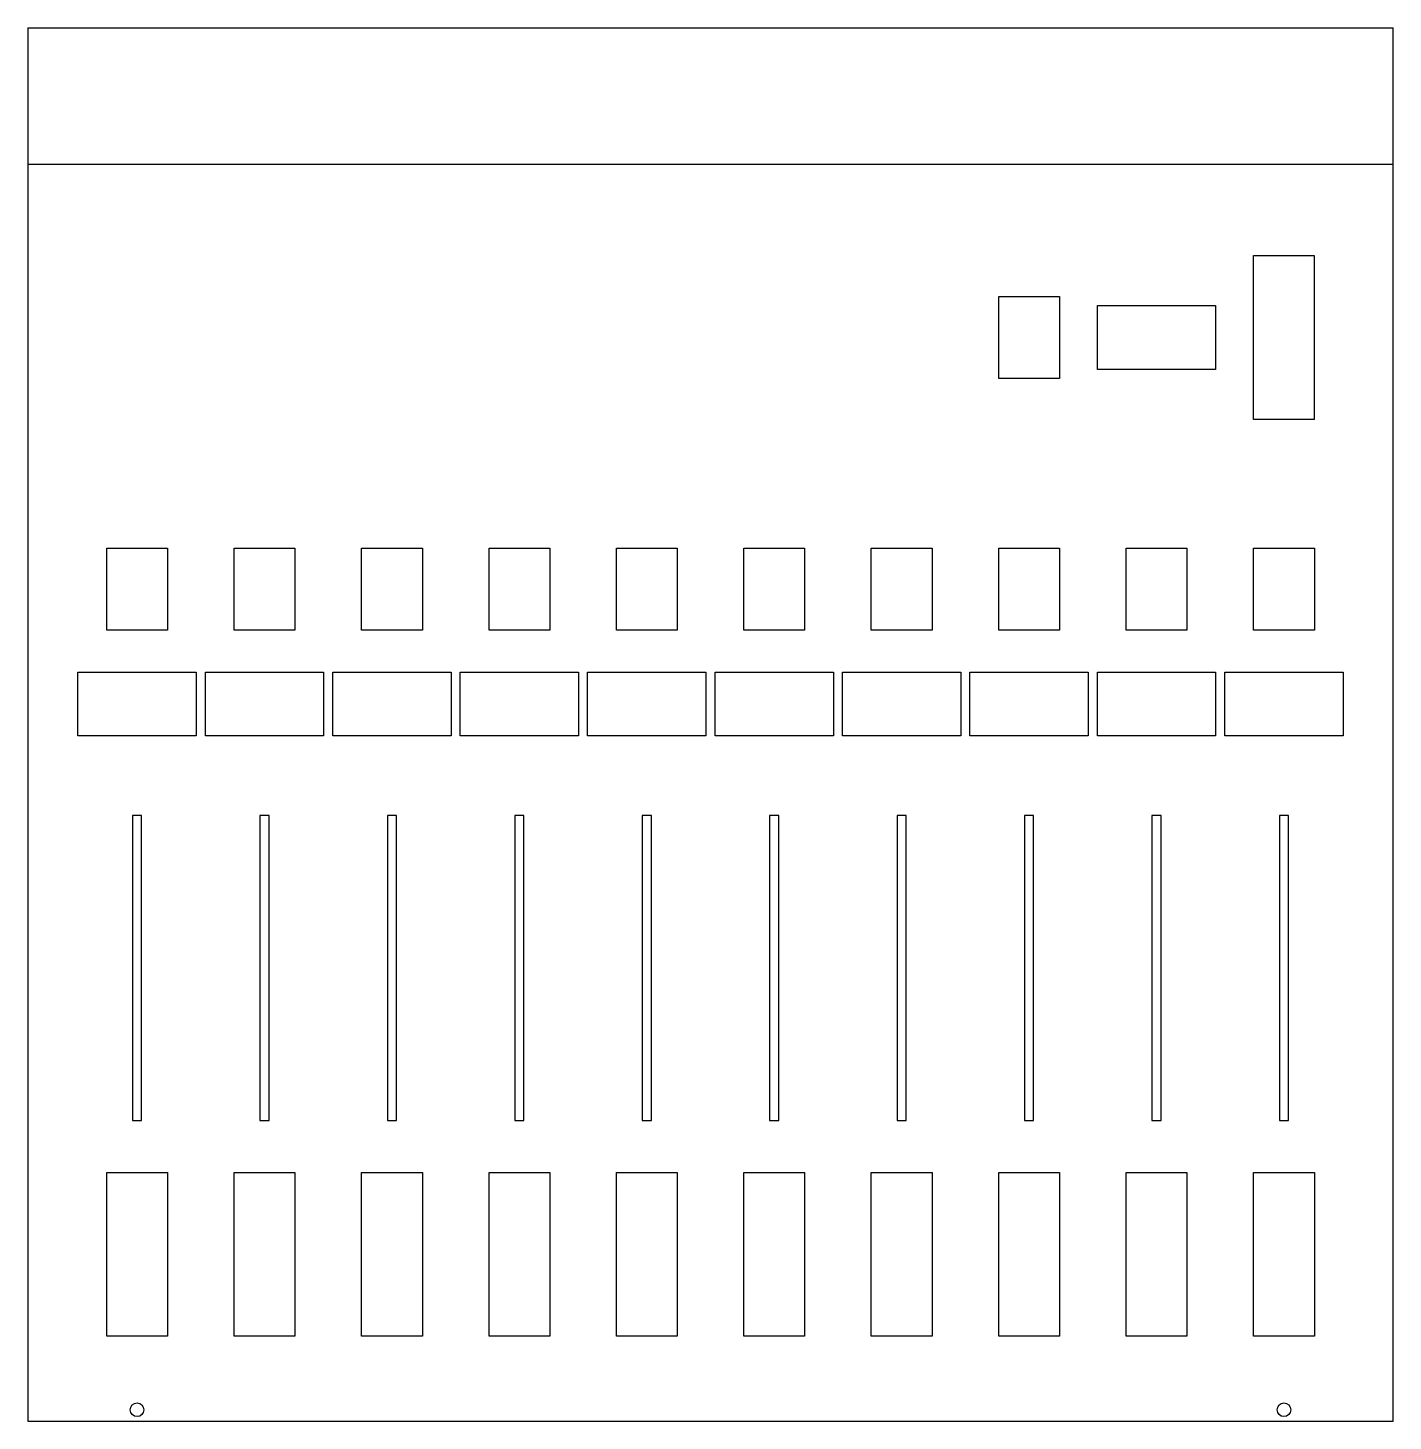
# Model space of a CAD drawing. Header units: millimetres. Extents: x -10 to 290, y -10 to 296.
import ezdxf

# ---------------------------------------------------------------- set-up
doc = ezdxf.new("R2010")
doc.units = ezdxf.units.MM

msp = doc.modelspace()

# ---------------------------------------------------------------- linework, layer by layer
at = {"color": 7, "linetype": 'Continuous', "lineweight": 25}
for p, q in [((-10, 296), (-10, -10)), ((-10, 296), (290, 296)), ((290, -10), (290, 296)), ((290, 266), (-10, 266)), ((259.325, 210), (259.325, 246)), ((259.325, 246), (272.675, 246)), ((272.675, 246), (272.675, 210)), ((203.325, 219), (203.325, 237)), ((203.325, 237), (216.675, 237)), ((216.675, 237), (216.675, 219)), ((225, 235), (251, 235)), ((225, 221), (225, 235)), ((251, 235), (251, 221)), ((251, 221), (225, 221)), ((216.675, 219), (203.325, 219)), ((272.675, 210), (259.325, 210)), ((7.335, 163.725), (7.335, 181.725)), ((7.335, 181.725), (20.685, 181.725)), ((20.685, 181.725), (20.685, 163.725)), ((35.335, 163.725), (35.335, 181.725)), ((35.335, 181.725), (48.685, 181.725)), ((48.685, 181.725), (48.685, 163.725)), ((63.335, 163.725), (63.335, 181.725)), ((63.335, 181.725), (76.685, 181.725)), ((76.685, 181.725), (76.685, 163.725)), ((91.335, 163.725), (91.335, 181.725)), ((91.335, 181.725), (104.685, 181.725)), ((104.685, 181.725), (104.685, 163.725)), ((119.335, 163.725), (119.335, 181.725)), ((119.335, 181.725), (132.685, 181.725)), ((132.685, 181.725), (132.685, 163.725)), ((147.335, 163.725), (147.335, 181.725)), ((147.335, 181.725), (160.685, 181.725)), ((160.685, 181.725), (160.685, 163.725)), ((175.335, 163.725), (175.335, 181.725)), ((175.335, 181.725), (188.685, 181.725)), ((188.685, 181.725), (188.685, 163.725)), ((203.335, 163.725), (203.335, 181.725)), ((203.335, 181.725), (216.685, 181.725)), ((216.685, 181.725), (216.685, 163.725)), ((231.335, 163.725), (231.335, 181.725)), ((231.335, 181.725), (244.685, 181.725)), ((244.685, 181.725), (244.685, 163.725)), ((259.335, 163.725), (259.335, 181.725)), ((259.335, 181.725), (272.685, 181.725)), ((272.685, 181.725), (272.685, 163.725)), ((20.685, 163.725), (7.335, 163.725)), ((48.685, 163.725), (35.335, 163.725)), ((76.685, 163.725), (63.335, 163.725)), ((104.685, 163.725), (91.335, 163.725)), ((132.685, 163.725), (119.335, 163.725)), ((160.685, 163.725), (147.335, 163.725)), ((188.685, 163.725), (175.335, 163.725)), ((216.685, 163.725), (203.335, 163.725)), ((244.685, 163.725), (231.335, 163.725)), ((272.685, 163.725), (259.335, 163.725)), ((1, 140.5), (1, 154.5)), ((1, 154.5), (27, 154.5)), ((27, 154.5), (27, 140.5)), ((29, 140.5), (29, 154.5)), ((29, 154.5), (55, 154.5)), ((55, 154.5), (55, 140.5)), ((57, 140.5), (57, 154.5)), ((57, 154.5), (83, 154.5)), ((83, 154.5), (83, 140.5)), ((85, 140.5), (85, 154.5)), ((85, 154.5), (111, 154.5)), ((111, 154.5), (111, 140.5)), ((113, 140.5), (113, 154.5)), ((113, 154.5), (139, 154.5)), ((139, 154.5), (139, 140.5)), ((141, 140.5), (141, 154.5)), ((141, 154.5), (167, 154.5)), ((167, 154.5), (167, 140.5)), ((169, 140.5), (169, 154.5)), ((169, 154.5), (195, 154.5)), ((195, 154.5), (195, 140.5)), ((197, 140.5), (197, 154.5)), ((197, 154.5), (223, 154.5)), ((223, 154.5), (223, 140.5)), ((225, 140.5), (225, 154.5)), ((225, 154.5), (251, 154.5)), ((251, 154.5), (251, 140.5)), ((253, 140.5), (253, 154.5)), ((253, 154.5), (279, 154.5)), ((279, 154.5), (279, 140.5)), ((27, 140.5), (1, 140.5)), ((55, 140.5), (29, 140.5)), ((83, 140.5), (57, 140.5)), ((111, 140.5), (85, 140.5)), ((139, 140.5), (113, 140.5)), ((167, 140.5), (141, 140.5)), ((195, 140.5), (169, 140.5)), ((223, 140.5), (197, 140.5)), ((251, 140.5), (225, 140.5)), ((279, 140.5), (253, 140.5)), ((15, 123), (13, 123)), ((13, 123), (13, 56)), ((15, 56), (15, 123)), ((43, 123), (41, 123)), ((41, 123), (41, 56)), ((43, 56), (43, 123)), ((71, 123), (69, 123)), ((69, 123), (69, 56)), ((71, 56), (71, 123)), ((99, 123), (97, 123)), ((97, 123), (97, 56)), ((99, 56), (99, 123)), ((127, 123), (125, 123)), ((125, 123), (125, 56)), ((127, 56), (127, 123)), ((155, 123), (153, 123)), ((153, 123), (153, 56)), ((155, 56), (155, 123)), ((183, 123), (181, 123)), ((181, 123), (181, 56)), ((183, 56), (183, 123)), ((211, 123), (209, 123)), ((209, 123), (209, 56)), ((211, 56), (211, 123)), ((239, 123), (237, 123)), ((237, 123), (237, 56)), ((239, 56), (239, 123)), ((267, 123), (265, 123)), ((265, 123), (265, 56)), ((267, 56), (267, 123)), ((13, 56), (15, 56)), ((41, 56), (43, 56)), ((69, 56), (71, 56)), ((97, 56), (99, 56)), ((125, 56), (127, 56)), ((153, 56), (155, 56)), ((181, 56), (183, 56)), ((209, 56), (211, 56)), ((237, 56), (239, 56)), ((265, 56), (267, 56)), ((7.335, 44.625), (20.685, 44.625)), ((7.335, 8.625), (7.335, 44.625)), ((20.685, 44.625), (20.685, 8.625)), ((35.335, 44.625), (48.685, 44.625)), ((35.335, 8.625), (35.335, 44.625)), ((48.685, 44.625), (48.685, 8.625)), ((63.335, 44.625), (76.685, 44.625)), ((63.335, 8.625), (63.335, 44.625)), ((76.685, 44.625), (76.685, 8.625)), ((91.335, 44.625), (104.685, 44.625)), ((91.335, 8.625), (91.335, 44.625)), ((104.685, 44.625), (104.685, 8.625)), ((119.335, 44.625), (132.685, 44.625)), ((119.335, 8.625), (119.335, 44.625)), ((132.685, 44.625), (132.685, 8.625)), ((147.335, 44.625), (160.685, 44.625)), ((147.335, 8.625), (147.335, 44.625)), ((160.685, 44.625), (160.685, 8.625)), ((175.335, 44.625), (188.685, 44.625)), ((175.335, 8.625), (175.335, 44.625)), ((188.685, 44.625), (188.685, 8.625)), ((203.335, 44.625), (216.685, 44.625)), ((203.335, 8.625), (203.335, 44.625)), ((216.685, 44.625), (216.685, 8.625)), ((231.335, 44.625), (244.685, 44.625)), ((231.335, 8.625), (231.335, 44.625)), ((244.685, 44.625), (244.685, 8.625)), ((259.335, 44.625), (272.685, 44.625)), ((259.335, 8.625), (259.335, 44.625)), ((272.685, 44.625), (272.685, 8.625)), ((20.685, 8.625), (7.335, 8.625)), ((48.685, 8.625), (35.335, 8.625)), ((76.685, 8.625), (63.335, 8.625)), ((104.685, 8.625), (91.335, 8.625)), ((132.685, 8.625), (119.335, 8.625)), ((160.685, 8.625), (147.335, 8.625)), ((188.685, 8.625), (175.335, 8.625)), ((216.685, 8.625), (203.335, 8.625)), ((244.685, 8.625), (231.335, 8.625)), ((272.685, 8.625), (259.335, 8.625)), ((-10, -10), (290, -10))]:
    msp.add_line(p, q, dxfattribs=at)
for centre in [(13.99, -7.5), (266.01, -7.5)]:
    msp.add_circle(centre, 1.5, dxfattribs=at)

doc.saveas('drawing.dxf')
